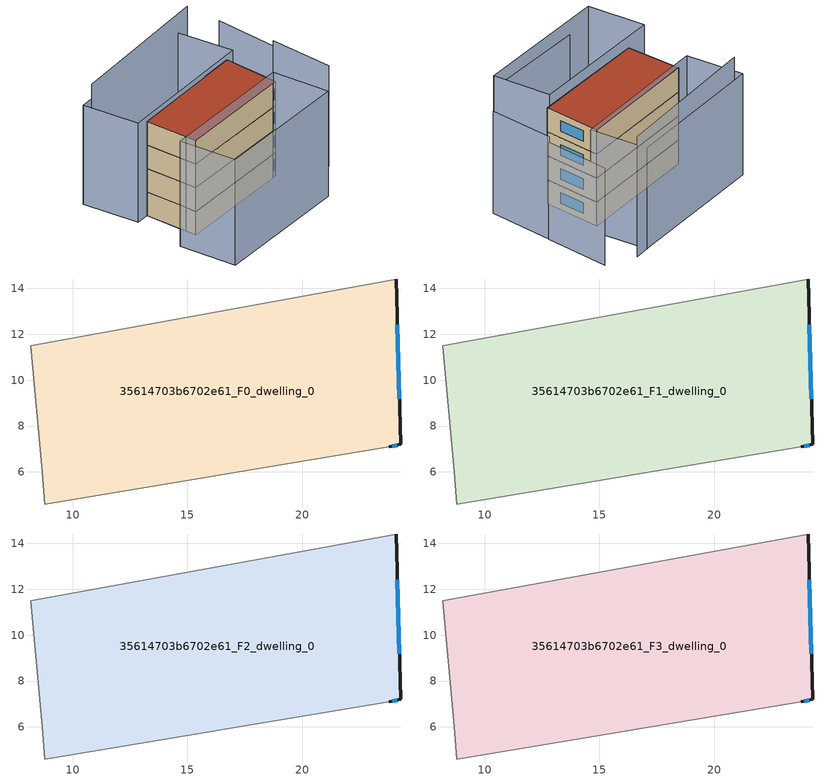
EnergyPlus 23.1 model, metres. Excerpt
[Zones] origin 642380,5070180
35614703b6702e61_F0_dwelling_0
 floor ground (EU_floor_Construction): 23.79,7.1 24.29,7.2 24.09,14.41 8.18,11.51 8.68,6.01 8.78,4.6 z0
 wall outside (EU_wall_Construction): 24.09,14.41 24.29,7.2 23.79,7.1 z0:3
 wall adiabatic (EU_wall_Construction): 23.79,7.1 8.78,4.6 8.68,6.01 8.18,11.51 24.09,14.41 z0:3
 window (EU_Window_Construction): 24.15,12.42 24.24,9.18 / 24.15,7.17 23.93,7.13 z0.83:2.17
35614703b6702e61_F1_dwelling_0
 floor to 35614703b6702e61_F0_dwelling_0 (EU_floor_Construction): 23.79,7.1 24.29,7.2 24.09,14.41 8.18,11.51 8.68,6.01 8.78,4.6 z3
 wall outside (EU_wall_Construction): 24.09,14.41 24.29,7.2 23.79,7.1 z3:6
 wall adiabatic (EU_wall_Construction): 23.79,7.1 8.78,4.6 8.68,6.01 8.18,11.51 24.09,14.41 z3:6
 window (EU_Window_Construction): 24.15,12.42 24.24,9.18 / 24.15,7.17 23.93,7.13 z3.83:5.17
35614703b6702e61_F2_dwelling_0
 floor to 35614703b6702e61_F1_dwelling_0 (EU_floor_Construction): 23.79,7.1 24.29,7.2 24.09,14.41 8.18,11.51 8.68,6.01 8.78,4.6 z6
 wall outside (EU_wall_Construction): 24.09,14.41 24.29,7.2 23.79,7.1 z6:9
 wall adiabatic (EU_wall_Construction): 23.79,7.1 8.78,4.6 8.68,6.01 8.18,11.51 24.09,14.41 z6:9
 window (EU_Window_Construction): 24.15,12.42 24.24,9.18 / 24.15,7.17 23.93,7.13 z6.83:8.17
35614703b6702e61_F3_dwelling_0
 floor to 35614703b6702e61_F2_dwelling_0 (EU_floor_Construction): 23.79,7.1 24.29,7.2 24.09,14.41 8.18,11.51 8.68,6.01 8.78,4.6 z9
 wall outside (EU_wall_Construction): 24.09,14.41 24.29,7.2 23.79,7.1 z9:12
 wall adiabatic (EU_wall_Construction): 23.79,7.1 8.78,4.6 8.68,6.01 8.18,11.51 24.09,14.41 z9:12
 window (EU_Window_Construction): 24.15,12.42 24.24,9.18 / 24.15,7.17 23.93,7.13 z9.83:11.17
 roof outside (EU_roof_Construction): 24.09,14.41 24.29,7.2 23.79,7.1 8.78,4.6 8.68,6.01 8.18,11.51 z12
shading: 11.51,-1.61 23.98,0.24 z0:12.3; 5.83,4.11 23.79,7.1 / 23.79,7.1 24.99,-0.1 / 24.99,-0.1 7.02,-3.09 / 7.02,-3.09 5.83,4.11 z0:13.4; 29.79,4.39 29.64,12.62 z0:12.8; 25.22,14.62 6.48,11.1 / 6.48,11.1 5.15,18.2 / 5.15,18.2 23.89,21.71 / 23.89,21.71 25.22,14.62 z0:12.6; 29.7,12.58 29.6,20.81 z0:12.1; 25.84,22.13 6.18,17.92 z0:15
[Building]
EU S2 Campaign: North Axis=0; Terrain=City; Solar Distribution=FullExterior
[Site:Location]
Lyon-Bron: Latitude=45.75; Longitude=5; Time Zone=1; Elevation=198
[SizingPeriod:WeatherFileDays]
AnnualSizingPeriod: Begin Month=1; Begin Day of Month=1; End Month=12; End Day of Month=31; Day of Week for Start Day=Monday; Use Weather File Daylight Saving Period=No; Use Weather File Rain and Snow Indicators=No
[MATERIAL]
EU_InternalMass_Material: Roughness=MediumRough; Thickness=0.1; Conductivity=1; Density=1800; Specific Heat=900; Thermal Absorptance=0.9; Solar Absorptance=0.7; Visible Absorptance=0.7
[MATERIAL:NOMASS] Roughness=MediumRough; Thermal Absorptance=0.9; Solar Absorptance=0.7; Visible Absorptance=0.7
Name | Thermal Resistance
EU_wall_NoMass | 0.87146
EU_roof_NoMass | 0.842276
EU_floor_NoMass | 0.496999
[WINDOWMATERIAL:SIMPLEGLAZINGSYSTEM]
EU_Window_SimpleGlazing: UFactor=2.2525; Solar Heat Gain Coefficient=0.76; Visible Transmittance=0.76
[CONSTRUCTION]
EU_wall_Construction: EU_wall_NoMass
EU_roof_Construction: EU_roof_NoMass
EU_floor_Construction: EU_floor_NoMass
EU_InternalMass_Construction: EU_InternalMass_Material
EU_Window_Construction: EU_Window_SimpleGlazing
[ZONE] Type=1; Multiplier=1; Ceiling Height=autocalculate; Floor Area=autocalculate; Part of Total Floor Area=Yes
Name | Volume
35614703b6702e61_F0_dwelling_0 | 336.008
35614703b6702e61_F1_dwelling_0; 35614703b6702e61_F2_dwelling_0 | 336.007
35614703b6702e61_F3_dwelling_0 | 672.013
[INTERNALMASS] Construction=EU_InternalMass_Construction; Surface Area=112.003
Name | Zone or ZoneList
35614703b6702e61_F0_dwelling_0_EU_InternalMass | 35614703b6702e61_F0_dwelling_0
35614703b6702e61_F1_dwelling_0_EU_InternalMass | 35614703b6702e61_F1_dwelling_0
35614703b6702e61_F2_dwelling_0_EU_InternalMass | 35614703b6702e61_F2_dwelling_0
35614703b6702e61_F3_dwelling_0_EU_InternalMass | 35614703b6702e61_F3_dwelling_0
[OTHEREQUIPMENT] Fuel Type=Electricity; Design Level Calculation Method=Watts/Area; Power per Zone Floor Area=1; Fraction Latent=0; Fraction Radiant=0; Fraction Lost=0; Carbon Dioxide Generation Rate=0; EndUse Subcategory=EU_Step8_InternalGains
Name | Zone or ZoneList or Space or SpaceList | Schedule
EU_Step8_InternalGain_35614703b6702e61_F0_dwelling_0_f000 | 35614703b6702e61_F0_dwelling_0 | EU_Step8_GainSchedule_35614703b6702e61_F0_dwelling_0_f000
EU_Step8_InternalGain_35614703b6702e61_F1_dwelling_0_f000 | 35614703b6702e61_F1_dwelling_0 | EU_Step8_GainSchedule_35614703b6702e61_F1_dwelling_0_f000
EU_Step8_InternalGain_35614703b6702e61_F2_dwelling_0_f000 | 35614703b6702e61_F2_dwelling_0 | EU_Step8_GainSchedule_35614703b6702e61_F2_dwelling_0_f000
EU_Step8_InternalGain_35614703b6702e61_F3_dwelling_0_f000 | 35614703b6702e61_F3_dwelling_0 | EU_Step8_GainSchedule_35614703b6702e61_F3_dwelling_0_f000
[ZONEVENTILATION:DESIGNFLOWRATE] Schedule=EU_AlwaysOn; Design Flow Rate Calculation Method=AirChanges/Hour; Air Changes per Hour=0.425; Ventilation Type=Natural; Fan Pressure Rise=0; Fan Total Efficiency=1; Constant Term Coefficient=1; Temperature Term Coefficient=0; Velocity Term Coefficient=0; Velocity Squared Term Coefficient=0; Minimum Indoor Temperature=-100; Maximum Indoor Temperature=100; Delta Temperature=-100; Minimum Outdoor Temperature=-100; Maximum Outdoor Temperature=100; Maximum Wind Speed=40
Name | Zone or ZoneList or Space or SpaceList
EU_ConstantAir_35614703b6702e61_F0_dwelling_0 | 35614703b6702e61_F0_dwelling_0
EU_ConstantAir_35614703b6702e61_F1_dwelling_0 | 35614703b6702e61_F1_dwelling_0
EU_ConstantAir_35614703b6702e61_F2_dwelling_0 | 35614703b6702e61_F2_dwelling_0
EU_ConstantAir_35614703b6702e61_F3_dwelling_0 | 35614703b6702e61_F3_dwelling_0
[HVACTEMPLATE:THERMOSTAT] Constant Heating Setpoint=20; Constant Cooling Setpoint=50
EU_HeatOnly_35614703b6702e61_F0_dwelling_0; EU_HeatOnly_35614703b6702e61_F1_dwelling_0; EU_HeatOnly_35614703b6702e61_F2_dwelling_0; EU_HeatOnly_35614703b6702e61_F3_dwelling_0
[HVACTEMPLATE:ZONE:IDEALLOADSAIRSYSTEM] System Availability Schedule=EU_AlwaysOn; Maximum Heating Supply Air Temperature=50; Minimum Cooling Supply Air Temperature=13; Maximum Heating Supply Air Humidity Ratio=0.0156; Minimum Cooling Supply Air Humidity Ratio=0.0077; Heating Limit=NoLimit; Cooling Limit=NoLimit; Heating Availability Schedule=EU_AlwaysOn; Cooling Availability Schedule=EU_CoolingOff; Dehumidification Control Type=ConstantSensibleHeatRatio; Cooling Sensible Heat Ratio=0.7; Dehumidification Setpoint=60; Humidification Control Type=None; Humidification Setpoint=30; Outdoor Air Method=None; Outdoor Air Flow Rate per Person=0.00944; Outdoor Air Flow Rate per Zone Floor Area=0; Outdoor Air Flow Rate per Zone=0; Demand Controlled Ventilation Type=None; Outdoor Air Economizer Type=NoEconomizer; Heat Recovery Type=None; Sensible Heat Recovery Effectiveness=0.7; Latent Heat Recovery Effectiveness=0.65
Name | Template Thermostat
35614703b6702e61_F0_dwelling_0 | EU_HeatOnly_35614703b6702e61_F0_dwelling_0
35614703b6702e61_F1_dwelling_0 | EU_HeatOnly_35614703b6702e61_F1_dwelling_0
35614703b6702e61_F2_dwelling_0 | EU_HeatOnly_35614703b6702e61_F2_dwelling_0
35614703b6702e61_F3_dwelling_0 | EU_HeatOnly_35614703b6702e61_F3_dwelling_0
[SIZING:ZONE] Zone Cooling Design Supply Air Temperature Input Method=SupplyAirTemperature; Zone Cooling Design Supply Air Temperature=13; Zone Heating Design Supply Air Temperature Input Method=SupplyAirTemperature; Zone Heating Design Supply Air Temperature=50; Zone Cooling Design Supply Air Humidity Ratio=0.008; Zone Heating Design Supply Air Humidity Ratio=0.008; Cooling Design Air Flow Method=DesignDay; Cooling Design Air Flow Rate=0; Cooling Minimum Air Flow per Zone Floor Area=0.000762; Cooling Minimum Air Flow=0; Cooling Minimum Air Flow Fraction=0.2; Heating Design Air Flow Method=DesignDay; Heating Design Air Flow Rate=0; Heating Maximum Air Flow per Zone Floor Area=0.002032; Heating Maximum Air Flow=0.141576; Heating Maximum Air Flow Fraction=0.3; Account for Dedicated Outdoor Air System=No; Dedicated Outdoor Air System Control Strategy=NeutralSupplyAir; Dedicated Outdoor Air Low Setpoint Temperature for Design=autosize; Dedicated Outdoor Air High Setpoint Temperature for Design=autosize; Zone Load Sizing Method=Sensible Load Only No Latent Load; Zone Latent Cooling Design Supply Air Humidity Ratio Input Method=HumidityRatioDifference; Zone Cooling Design Supply Air Humidity Ratio Difference=0.005; Zone Latent Heating Design Supply Air Humidity Ratio Input Method=HumidityRatioDifference; Zone Humidification Design Supply Air Humidity Ratio Difference=0.005
35614703b6702e61_F0_dwelling_0; 35614703b6702e61_F1_dwelling_0; 35614703b6702e61_F2_dwelling_0; 35614703b6702e61_F3_dwelling_0
[SCHEDULE:CONSTANT]
Name | Hourly Value
EU_AlwaysOn | 1
EU_CoolingOff | 0
[SCHEDULE:FILE] Column Number=1; Rows to Skip at Top=0; Number of Hours of Data=8760; Column Separator=Comma; Interpolate to Timestep=No; Minutes per Item=60; Adjust Schedule for Daylight Savings=Yes
Name | File
EU_Step8_GainSchedule_35614703b6702e61_F0_dwelling_0_f000 | ../../schedules/35614703b6702e61/35614703b6702e61_F0_dwelling_0_f000_gain.csv
EU_Step8_GainSchedule_35614703b6702e61_F1_dwelling_0_f000 | ../../schedules/35614703b6702e61/35614703b6702e61_F1_dwelling_0_f000_gain.csv
EU_Step8_GainSchedule_35614703b6702e61_F2_dwelling_0_f000 | ../../schedules/35614703b6702e61/35614703b6702e61_F2_dwelling_0_f000_gain.csv
EU_Step8_GainSchedule_35614703b6702e61_F3_dwelling_0_f000 | ../../schedules/35614703b6702e61/35614703b6702e61_F3_dwelling_0_f000_gain.csv
